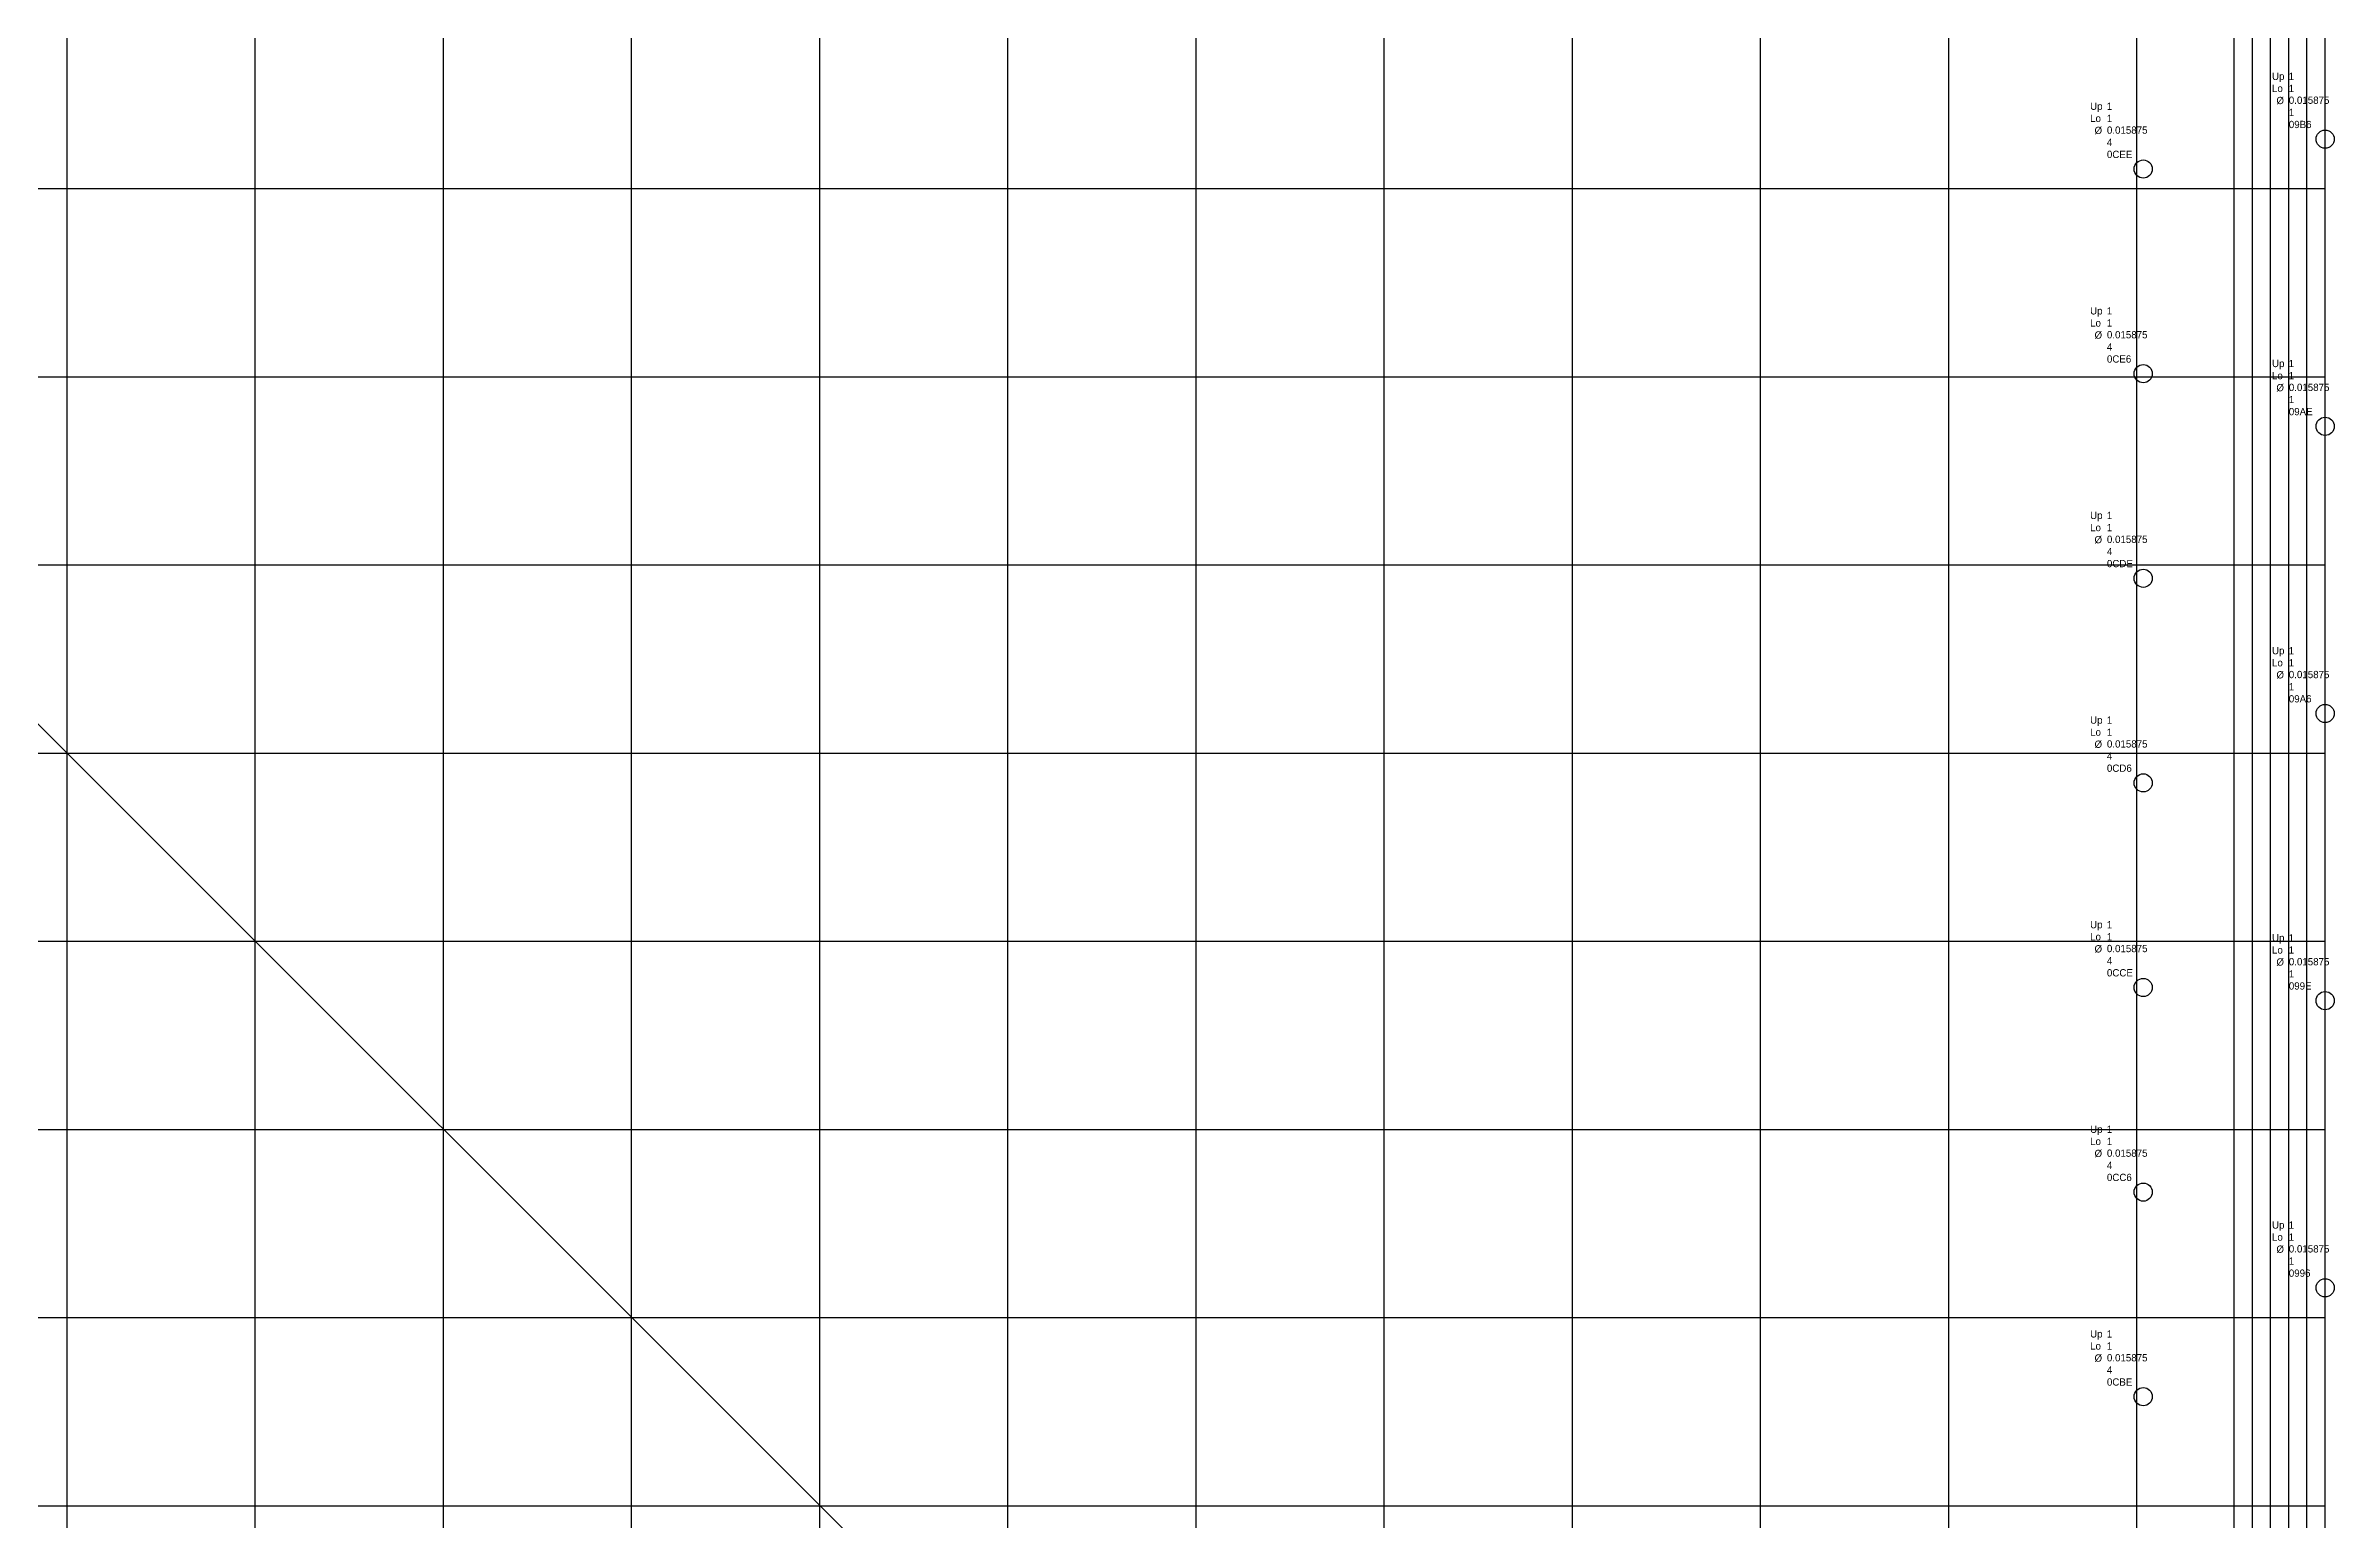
# Model space of a CAD drawing. Extents: x -24 to 199, y -12 to 167.
# Drawn here: x 87.3 to 150.2, y 41 to 81.5 of the extents above; entities that cross this region are included whole.
import ezdxf

# ---------------------------------------------------------------- set-up
doc = ezdxf.new("R2010")
doc.units = 0
doc.header["$MEASUREMENT"] = 0
doc.layers.get('0').update_dxf_attribs({"linetype": 'CONTINUOUS'})
doc.layers.add('PRIMARY', color=1, linetype='CONTINUOUS')
doc.layers.add('PRIMARYDATA', color=1, linetype='CONTINUOUS')

# ---------------------------------------------------------------- blocks, each defined once
blk = doc.blocks.new('CY_ROD')
for s, p in [('Up', (-0.46, 1.328)), ('Lo', (-0.46, 0.995)), ('%%c', (-0.339, 0.663))]:
    blk.add_text(s, height=0.2).set_placement(p)
at = {"layer": 'PRIMARYDATA', "linetype": 'Continuous'}
for tag, p in [('@UPPER', (-0.001, 1.327)), ('@LOWER', (-0.001, 0.994)), ('@DIAM', (0.002, 0.671)), ('@GROUP', (0.002, 0.337)), ('@HANDLE', (0.002, 0.004))]:
    blk.add_attdef(tag, p, '', height=0.2, dxfattribs=at)

msp = doc.modelspace()

# ---------------------------------------------------------------- linework, layer by layer
at = {"layer": 'PRIMARY'}
for p, q in [((0, 150, -0.5), (150, 0, -0.5)), ((87.93103, 0, -0.5), (87.93103, 150, -0.5)), ((93.10345, 0, -0.5), (93.10345, 150, -0.5)), ((98.27586, 0, -0.5), (98.27586, 150, -0.5)), ((103.44828, 0, -0.5), (103.44828, 150, -0.5)), ((108.62069, 0, -0.5), (108.62069, 150, -0.5)), ((113.7931, 0, -0.5), (113.7931, 150, -0.5)), ((118.96552, 0, -0.5), (118.96552, 150, -0.5)), ((124.13793, 0, -0.5), (124.13793, 150, -0.5)), ((129.31034, 0, -0.5), (129.31034, 150, -0.5)), ((134.48276, 0, -0.5), (134.48276, 150, -0.5)), ((139.65517, 0, -0.5), (139.65517, 150, -0.5)), ((144.82759, 0, -0.5), (144.82759, 150, -0.5)), ((147.5, 0, -0.5), (147.5, 150, -0.5)), ((148, 0, -0.5), (148, 150, -0.5)), ((148.5, 0, -0.5), (148.5, 150, -0.5)), ((149, 0, -0.5), (149, 150, -0.5)), ((149.5, 0, -0.5), (149.5, 150, -0.5)), ((150, 0, -0.5), (150, 150, -0.5)), ((0, 77.58621, -0.5), (150, 77.58621, -0.5)), ((0, 72.41379, -0.5), (150, 72.41379, -0.5)), ((0, 67.24138, -0.5), (150, 67.24138, -0.5)), ((0, 62.06897, -0.5), (150, 62.06897, -0.5)), ((0, 56.89655, -0.5), (150, 56.89655, -0.5)), ((0, 51.72414, -0.5), (150, 51.72414, -0.5)), ((0, 46.55172, -0.5), (150, 46.55172, -0.5)), ((0, 41.37931, -0.5), (150, 41.37931, -0.5))]:
    msp.add_line(p, q, dxfattribs=at)
for centre in [(150, 78.94737, -0.5), (145, 78.125, -0.5), (145, 72.5, -0.5), (150, 71.05263, -0.5), (145, 66.875, -0.5), (150, 63.15789, -0.5), (145, 61.25, -0.5), (145, 55.625, -0.5), (150, 55.26316, -0.5), (145, 50, -0.5), (145, 44.375, -0.5)]:
    msp.add_circle(centre, 0.25, dxfattribs=at)
at = {"layer": 'PRIMARY', "color": 2}
for centre in [(150, 78.94737, -0.5), (145, 78.125, -0.5), (145, 72.5, -0.5), (150, 71.05263, -0.5), (145, 66.875, -0.5), (150, 63.15789, -0.5), (145, 61.25, -0.5), (145, 55.625, -0.5), (150, 55.26316, -0.5), (145, 50, -0.5), (150, 47.36842, -0.5), (145, 44.375, -0.5)]:
    msp.add_circle(centre, 0.25, dxfattribs=at)

# ---------------------------------------------------------------- block references
at = {"layer": 'PRIMARYDATA'}
for p, values in [((149, 79.24737), {'@UPPER': '1', '@LOWER': '1', '@DIAM': '0.015875', '@GROUP': '1', '@HANDLE': '09B6'}), ((144, 78.425), {'@UPPER': '1', '@LOWER': '1', '@DIAM': '0.015875', '@GROUP': '4', '@HANDLE': '0CEE'}), ((144, 72.8), {'@UPPER': '1', '@LOWER': '1', '@DIAM': '0.015875', '@GROUP': '4', '@HANDLE': '0CE6'}), ((149, 71.35263), {'@UPPER': '1', '@LOWER': '1', '@DIAM': '0.015875', '@GROUP': '1', '@HANDLE': '09AE'}), ((144, 67.175), {'@UPPER': '1', '@LOWER': '1', '@DIAM': '0.015875', '@GROUP': '4', '@HANDLE': '0CDE'}), ((149, 63.45789), {'@UPPER': '1', '@LOWER': '1', '@DIAM': '0.015875', '@GROUP': '1', '@HANDLE': '09A6'}), ((144, 61.55), {'@UPPER': '1', '@LOWER': '1', '@DIAM': '0.015875', '@GROUP': '4', '@HANDLE': '0CD6'}), ((144, 55.925), {'@UPPER': '1', '@LOWER': '1', '@DIAM': '0.015875', '@GROUP': '4', '@HANDLE': '0CCE'}), ((149, 55.56316), {'@UPPER': '1', '@LOWER': '1', '@DIAM': '0.015875', '@GROUP': '1', '@HANDLE': '099E'}), ((144, 50.3), {'@UPPER': '1', '@LOWER': '1', '@DIAM': '0.015875', '@GROUP': '4', '@HANDLE': '0CC6'}), ((149, 47.66842), {'@UPPER': '1', '@LOWER': '1', '@DIAM': '0.015875', '@GROUP': '1', '@HANDLE': '0996'}), ((144, 44.675), {'@UPPER': '1', '@LOWER': '1', '@DIAM': '0.015875', '@GROUP': '4', '@HANDLE': '0CBE'})]:
    msp.add_blockref('CY_ROD', p, dxfattribs=at).add_auto_attribs(values)

doc.saveas('drawing.dxf')
